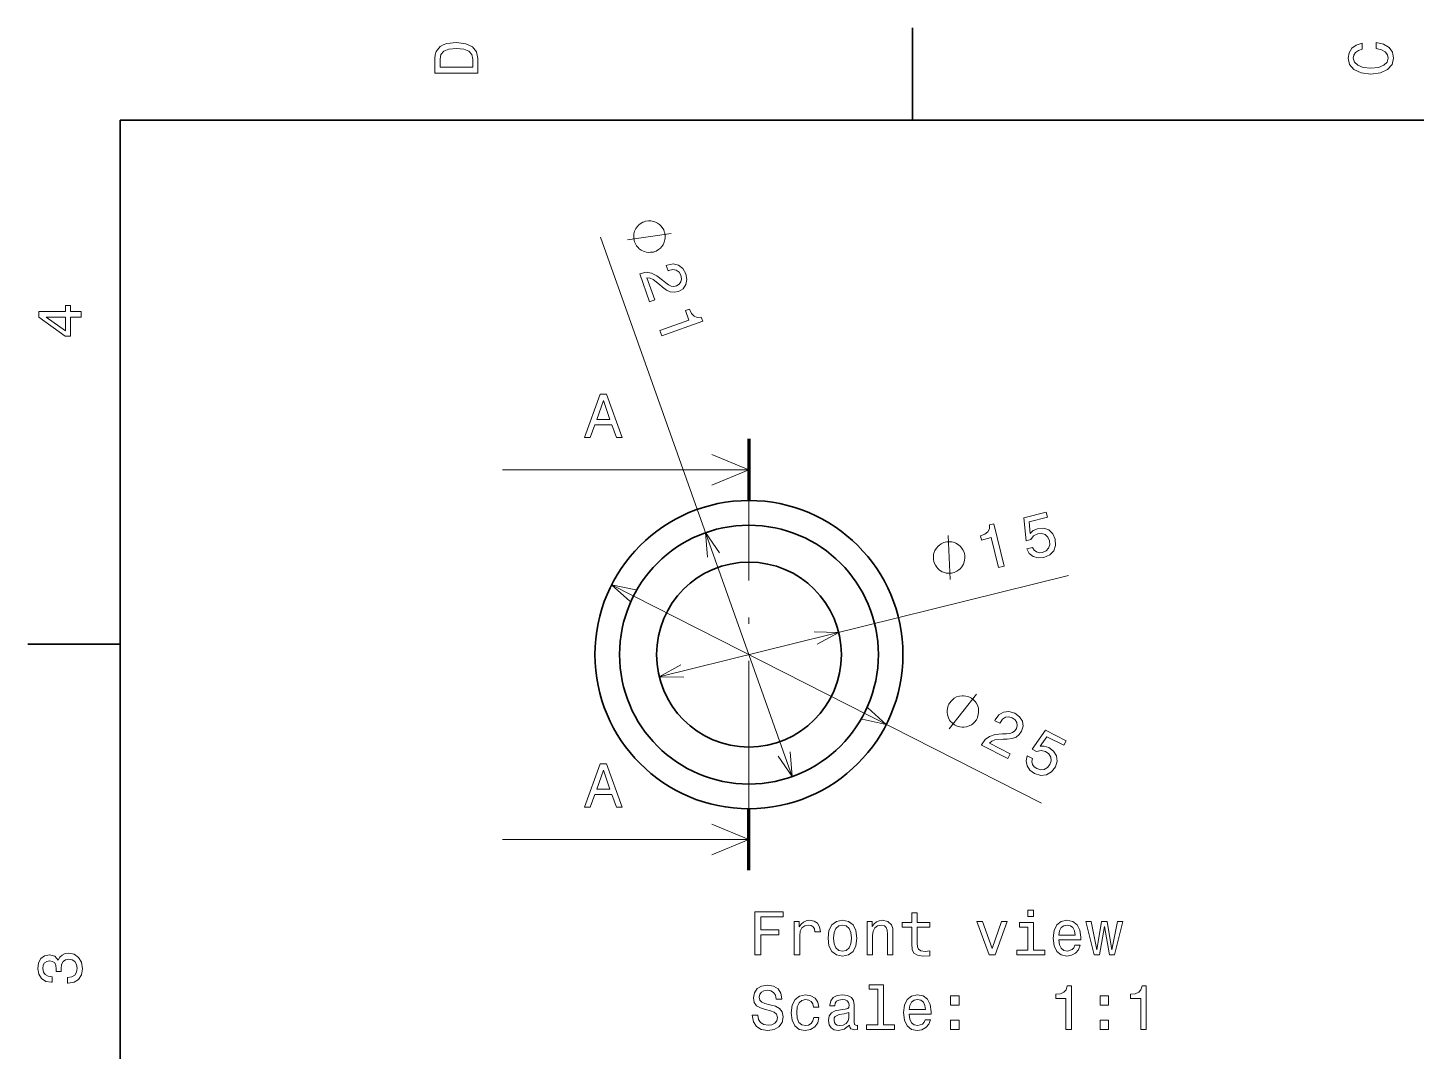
# Model space of a CAD drawing. Extents: x 0 to 297, y 0 to 210.
# Drawn here: x 2.5 to 115.2, y 124.5 to 207.5 of the extents above; entities that cross this region are included whole.
import ezdxf

# ---------------------------------------------------------------- set-up
doc = ezdxf.new("R2010")
doc.units = 0
doc.linetypes.add('DASHDOT', pattern=[18.5, 12, -3, 0.5, -3])

msp = doc.modelspace()

# ---------------------------------------------------------------- linework, layer by layer
at = {"color": 7, "lineweight": 35, "ltscale": 0.1875}
for p, q in [((74.300003, 200), (74.300003, 207.5)), ((10, 157.5), (2.5, 157.5))]:
    msp.add_line(p, q, dxfattribs=at)
at = {"color": 7, "lineweight": 35}
for p, q in [((287, 200), (10, 200)), ((10, 200), (10, 10))]:
    msp.add_line(p, q, dxfattribs=at)
at = {"color": 7, "lineweight": 13}
for p, q in [((48.98328, 190.506912), (64.539825, 146.751419)), ((61.022415, 171.644745), (41.022415, 171.644745)), ((49.877583, 162.305374), (84.759644, 144.588242)), ((53.741756, 154.844177), (86.952866, 163.057541)), ((61.022415, 141.644745), (41.022415, 141.644745))]:
    msp.add_line(p, q, dxfattribs=at)
at = {"color": 7, "lineweight": 100, "ltscale": 0.125}
for p, q in [((61.022415, 174.144745), (61.022415, 169.144745)), ((61.022415, 139.144745), (61.022415, 144.144745))]:
    msp.add_line(p, q, dxfattribs=at)
at = {"color": 7, "linetype": 'DASHDOT', "lineweight": 13}
msp.add_line((61.022415, 144.144745), (61.022415, 169.144745), dxfattribs=at)
at = {"color": 7, "lineweight": 13}
for points in [[(35.533215, 204.994965), (35.533215, 203.829971), (39.033215, 203.829971), (39.033215, 204.994965), (38.922264, 205.544678), (38.584366, 205.953171), (38.034657, 206.205338), (37.283215, 206.296112), (36.516644, 206.215424), (36.21405, 206.114563), (35.971977, 205.973343), (35.644165, 205.56485), (35.563473, 205.297562)], [(111.93206, 205.817017), (112.35569, 205.716141), (112.658287, 205.549713), (112.844887, 205.317734), (112.905403, 205.045395), (112.814629, 204.71759), (112.54229, 204.460388), (112.098488, 204.28891), (111.483215, 204.233429), (110.872986, 204.28891), (110.424141, 204.455338), (110.151802, 204.71254), (110.055984, 205.045395), (110.106415, 205.287476), (110.247627, 205.494247), (110.474571, 205.655624), (110.787247, 205.766571), (110.787247, 206.245682), (110.308144, 206.094391), (109.94503, 205.832138), (109.718086, 205.474075), (109.637398, 205.045395), (109.763474, 204.510818), (110.116501, 204.10231), (110.696472, 203.840057), (111.483215, 203.749283), (112.269958, 203.840057), (112.84993, 204.10231), (113.208, 204.510818), (113.329041, 205.045395), (113.233215, 205.51442), (112.965927, 205.892654), (112.527161, 206.159943), (111.93206, 206.301163)], [(35.951801, 204.959656), (36.027451, 205.342941), (36.259438, 205.605194), (36.672985, 205.761536), (37.283215, 205.811966), (37.873272, 205.756485), (38.286816, 205.600143), (38.533936, 205.332855), (38.614628, 204.959656), (38.614628, 204.298996), (35.951801, 204.298996)], [(53.376419, 189.344757), (53.486347, 189.38385), (53.686657, 189.516968), (53.832005, 189.630554), (53.92239, 189.724609), (54.048195, 189.893158), (54.154461, 190.116669), (54.205765, 190.320633), (54.221645, 190.450104), (54.217983, 190.634537), (54.194782, 190.873932), (54.155701, 190.983856), (54.116619, 191.093781), (53.98349, 191.294083), (53.869904, 191.439438), (53.77586, 191.529816), (53.607307, 191.655624), (53.383797, 191.761887), (53.179825, 191.813202), (53.050358, 191.829071), (52.865929, 191.825409), (52.626537, 191.802216), (52.516609, 191.763123), (52.406685, 191.724045), (52.206375, 191.590912), (52.061028, 191.477325), (51.970642, 191.383286), (51.844833, 191.214737), (51.738571, 190.991226), (51.687267, 190.787262), (51.671387, 190.657791), (51.675049, 190.473358), (51.69825, 190.233963), (51.737331, 190.124039), (51.776413, 190.014114), (51.909542, 189.813812), (52.023129, 189.668457), (52.117172, 189.578064), (52.285721, 189.452271), (52.509235, 189.346008), (52.713203, 189.294708), (52.842674, 189.278809), (53.027103, 189.282471), (53.266495, 189.305679)], [(52.158825, 187.545456), (52.964684, 185.278824), (53.373344, 185.424118), (52.736427, 187.215561), (52.995239, 187.195175), (53.241383, 187.089996), (53.766289, 186.682495), (54.008522, 186.45282), (54.324352, 186.211838), (54.64135, 186.072983), (54.967319, 186.044357), (55.302589, 186.110031), (55.673023, 186.332718), (55.907242, 186.667572), (55.985176, 187.080658), (55.899338, 187.547913), (55.656372, 187.975372), (55.309704, 188.242859), (54.873913, 188.339478), (54.37645, 188.24826), (54.309925, 188.224609), (54.463665, 187.792191), (54.501678, 187.805695), (54.840008, 187.877808), (55.123215, 187.833984), (55.347919, 187.683716), (55.496487, 187.431458), (55.546959, 187.138947), (55.500809, 186.89238), (55.362789, 186.693451), (55.146843, 186.563141), (54.916435, 186.518692), (54.699013, 186.543091), (54.483387, 186.637711), (54.266499, 186.796112), (54.014763, 187.0224), (53.554585, 187.383331), (53.12439, 187.599716), (52.674976, 187.659378), (52.17308, 187.550522)], [(6.833213, 184.02739), (6.833213, 184.481277), (5.965778, 184.481277), (5.965778, 184.98056), (5.56232, 184.98056), (5.56232, 184.481277), (3.408862, 184.481277), (3.408862, 184.022339), (5.521974, 182.489197), (5.965778, 182.489197), (5.965778, 184.02739)], [(5.56232, 182.912827), (3.993876, 184.02739), (5.56232, 184.02739)], [(53.792171, 182.951385), (53.945908, 182.518967), (57.267441, 183.699875), (57.152561, 184.02301), (56.832291, 184.005478), (56.576645, 184.107285), (56.369682, 184.328079), (56.20327, 184.675705), (55.865891, 184.555756), (56.139576, 183.785965)], [(47.674088, 174.269745), (48.138065, 174.269745), (48.506218, 175.298569), (49.903194, 175.298569), (50.271351, 174.269745), (50.745411, 174.269745), (49.464432, 177.774796), (48.950024, 177.774796)], [(48.667603, 175.727234), (49.20723, 177.270462), (49.746853, 175.727234)], [(83.565811, 165.220474), (83.772804, 164.845657), (84.090179, 164.59166), (84.491104, 164.483002), (84.959671, 164.52095), (85.43235, 164.731369), (85.759781, 165.06691), (85.910133, 165.509308), (85.88208, 166.021881), (85.686249, 166.456604), (85.362869, 166.755875), (84.938782, 166.895172), (84.443314, 166.860962), (84.090668, 166.711411), (83.846664, 166.479614), (83.757339, 167.429031), (85.245636, 167.797089), (85.146362, 168.198547), (83.33004, 167.749359), (83.506332, 165.881134), (83.897987, 165.977997), (84.125038, 166.27832), (84.466736, 166.451141), (84.793381, 166.474777), (85.072021, 166.377441), (85.283112, 166.175079), (85.413246, 165.879974), (85.435669, 165.558212), (85.338333, 165.279587), (85.135971, 165.068481), (84.840858, 164.938354), (84.572914, 164.908463), (84.344337, 164.97142), (84.153885, 165.111343), (84.021118, 165.333069)], [(81.284218, 163.715897), (81.729729, 163.826065), (80.883415, 167.248184), (80.550507, 167.165863), (80.53624, 166.845428), (80.40963, 166.601105), (80.169426, 166.417023), (79.807037, 166.285843), (79.892998, 165.938248), (80.686111, 166.134384)], [(78.507835, 164.832001), (78.479828, 164.945251), (78.367188, 165.157761), (78.268539, 165.313629), (78.183907, 165.412888), (78.028641, 165.554749), (77.816742, 165.682617), (77.618851, 165.75386), (77.491592, 165.782486), (77.307709, 165.797104), (77.0672, 165.797714), (76.953941, 165.769699), (76.840683, 165.741684), (76.628181, 165.629044), (76.472305, 165.530411), (76.373055, 165.44577), (76.231178, 165.290497), (76.10331, 165.078613), (76.032066, 164.880722), (76.003448, 164.753464), (75.988838, 164.569565), (75.988228, 164.329056), (76.016235, 164.215805), (76.044243, 164.102554), (76.156891, 163.890045), (76.255531, 163.734161), (76.340164, 163.634918), (76.49543, 163.493042), (76.707329, 163.365173), (76.90522, 163.29393), (77.032478, 163.26532), (77.216362, 163.250702), (77.456879, 163.250092), (77.570129, 163.278091), (77.683388, 163.306107), (77.895889, 163.418747), (78.051773, 163.517395), (78.151016, 163.60202), (78.292892, 163.757294), (78.420761, 163.969193), (78.492004, 164.167084), (78.520622, 164.294342), (78.535233, 164.478226), (78.535843, 164.718735)], [(79.528381, 151.451263), (79.581207, 151.555283), (79.634865, 151.789734), (79.662109, 151.972183), (79.662926, 152.102615), (79.638161, 152.311478), (79.561378, 152.546753), (79.458183, 152.730026), (79.380585, 152.834869), (79.250969, 152.966125), (79.069351, 153.123795), (78.965332, 153.176636), (78.861313, 153.229462), (78.626862, 153.283112), (78.444412, 153.310364), (78.31398, 153.311188), (78.105118, 153.286407), (77.869843, 153.209641), (77.686577, 153.106445), (77.581734, 153.028839), (77.450478, 152.899231), (77.292801, 152.717606), (77.239975, 152.613586), (77.187141, 152.509567), (77.133484, 152.275116), (77.106247, 152.092667), (77.105423, 151.962234), (77.130188, 151.753372), (77.20697, 151.518097), (77.310165, 151.334839), (77.387764, 151.229996), (77.51738, 151.098724), (77.698997, 150.941055), (77.803017, 150.888229), (77.907036, 150.835388), (78.141487, 150.781738), (78.323929, 150.754501), (78.454369, 150.753677), (78.663223, 150.778442), (78.898499, 150.855225), (79.081772, 150.95842), (79.186615, 151.036026), (79.317871, 151.165634), (79.47554, 151.347244)], [(79.883774, 149.307968), (82.028595, 148.218582), (82.225006, 148.60527), (80.529831, 149.466278), (80.731598, 149.629654), (80.982544, 149.722794), (81.643799, 149.788544), (81.977608, 149.788696), (82.372574, 149.831299), (82.698105, 149.948792), (82.954254, 150.15242), (83.152237, 150.430847), (83.267639, 150.847366), (83.207031, 151.25148), (82.97921, 151.604767), (82.595291, 151.884613), (82.124809, 152.02742), (81.689224, 151.982803), (81.306602, 151.752899), (81.00856, 151.344299), (80.976593, 151.281342), (81.385773, 151.073517), (81.404037, 151.109497), (81.599808, 151.394699), (81.835403, 151.557861), (82.101837, 151.603546), (82.383255, 151.522827), (82.621216, 151.345398), (82.757462, 151.134781), (82.794296, 150.895462), (82.727356, 150.652298), (82.59082, 150.461456), (82.416321, 150.329483), (82.194786, 150.24968), (81.928421, 150.215286), (81.59005, 150.206131), (81.007797, 150.151169), (80.546806, 150.011993), (80.179749, 149.745911), (79.890625, 149.321457)], [(83.610153, 148.439102), (83.521797, 148.020142), (83.595963, 147.620468), (83.828354, 147.276169), (84.207771, 146.998611), (84.703026, 146.848877), (85.170151, 146.888794), (85.57312, 147.12532), (85.886932, 147.53157), (86.022888, 147.988571), (85.973778, 148.426437), (85.743881, 148.809052), (85.346542, 149.107025), (84.981903, 149.224365), (84.645744, 149.208435), (85.198723, 149.985336), (86.565651, 149.291046), (86.752922, 149.65976), (85.084732, 150.507065), (83.996979, 148.977966), (84.356697, 148.795258), (84.724831, 148.87413), (85.09639, 148.78157), (85.359047, 148.585938), (85.506287, 148.330154), (85.533775, 148.039017), (85.439354, 147.730621), (85.24601, 147.472473), (84.990219, 147.325226), (84.699089, 147.297745), (84.390694, 147.392166), (84.168365, 147.544678), (84.036537, 147.74173), (83.983864, 147.972122), (84.02832, 148.2267)], [(47.674088, 144.269745), (48.138065, 144.269745), (48.506218, 145.298569), (49.903194, 145.298569), (50.271351, 144.269745), (50.745411, 144.269745), (49.464432, 147.774796), (48.950024, 147.774796)], [(48.667603, 145.727234), (49.20723, 147.270462), (49.746853, 145.727234)], [(61.506565, 132.288116), (61.975586, 132.288116), (61.975586, 133.896912), (63.448208, 133.896912), (63.448208, 134.315491), (61.975586, 134.315491), (61.975586, 135.364487), (63.786102, 135.364487), (63.786102, 135.788116), (61.506565, 135.788116)], [(74.235672, 134.527313), (74.235672, 133.170685), (74.26593, 132.731918), (74.407143, 132.429321), (74.68956, 132.252808), (75.168671, 132.192291), (75.693161, 132.217514), (75.693161, 132.6008), (75.309875, 132.570541), (74.961899, 132.610886), (74.775299, 132.736969), (74.694603, 132.948776), (74.679474, 133.246323), (74.679474, 134.527313), (75.693161, 134.527313), (75.693161, 134.905548), (74.679474, 134.905548), (74.679474, 135.697342), (74.235672, 135.697342), (74.235672, 134.905548), (73.469101, 134.905548), (73.469101, 134.527313)], [(84.120399, 135.909149), (83.651382, 135.909149), (83.651382, 135.404831), (84.120399, 135.404831)], [(64.698929, 132.288116), (65.142731, 132.288116), (65.142731, 133.83638), (65.188118, 134.209579), (65.324287, 134.476883), (65.546188, 134.63826), (65.843742, 134.693741), (66.065643, 134.658432), (66.232071, 134.557571), (66.332932, 134.386093), (66.36824, 134.154114), (66.817085, 134.154114), (66.756561, 134.562607), (66.590141, 134.855118), (66.312759, 135.031631), (65.934517, 135.092148), (65.677315, 135.051804), (65.455414, 134.950943), (65.258728, 134.779465), (65.102386, 134.547485), (65.102386, 134.996323), (64.698929, 134.996323)], [(67.437401, 133.639694), (67.518089, 133.024429), (67.750084, 132.570541), (68.11824, 132.288116), (68.612473, 132.192291), (69.101669, 132.288116), (69.469818, 132.565491), (69.701813, 133.019379), (69.787544, 133.639694), (69.701813, 134.254974), (69.469818, 134.713913), (69.101669, 134.991287), (68.612473, 135.092148), (68.11824, 134.991287), (67.750084, 134.708862), (67.518089, 134.254974)], [(67.891289, 133.644745), (67.936684, 134.098633), (68.077888, 134.426453), (68.30484, 134.628174), (68.612473, 134.698776), (68.91507, 134.628174), (69.142014, 134.431488), (69.283218, 134.098633), (69.333656, 133.644745), (69.283218, 133.185806), (69.142014, 132.852951), (68.91507, 132.65123), (68.612473, 132.585663), (68.30484, 132.65123), (68.077888, 132.852951), (67.936684, 133.185806)], [(70.604546, 132.288116), (71.048355, 132.288116), (71.048355, 133.851517), (71.093742, 134.209579), (71.239998, 134.471832), (71.466942, 134.633224), (71.769531, 134.693741), (72.011612, 134.643311), (72.162903, 134.507141), (72.238556, 134.280197), (72.263771, 133.9776), (72.263771, 132.288116), (72.707573, 132.288116), (72.707573, 134.068375), (72.687401, 134.426453), (72.596619, 134.723999), (72.299072, 134.996323), (71.835098, 135.092148), (71.577888, 135.056854), (71.361031, 134.961029), (71.174431, 134.799637), (71.028183, 134.582779), (71.028183, 134.996323), (70.604546, 134.996323)], [(80.524574, 132.288116), (80.993599, 132.288116), (81.982071, 134.996323), (81.523132, 134.996323), (80.761612, 132.812607), (79.984955, 134.996323), (79.520973, 134.996323)], [(84.10527, 132.661316), (84.10527, 134.905548), (82.9655, 134.905548), (82.9655, 134.527313), (83.661469, 134.527313), (83.661469, 132.661316), (82.753685, 132.661316), (82.753685, 132.288116), (85.02314, 132.288116), (85.02314, 132.661316)], [(86.172989, 133.513626), (87.948212, 133.513626), (87.953247, 133.720398), (87.872559, 134.300369), (87.650658, 134.734085), (87.29763, 134.996323), (86.828613, 135.092148), (86.369675, 134.991287), (86.016655, 134.708862), (85.789703, 134.249939), (85.709015, 133.644745), (85.784668, 133.024429), (86.011612, 132.570541), (86.359589, 132.288116), (86.813484, 132.192291), (87.206856, 132.257858), (87.529617, 132.429321), (87.766655, 132.70166), (87.902817, 133.064774), (87.464058, 133.064774), (87.373276, 132.863037), (87.242157, 132.711746), (86.868958, 132.590714), (86.581497, 132.646179), (86.364639, 132.822693), (86.223427, 133.110168), (86.172989, 133.498489)], [(86.172989, 133.886826), (86.22847, 134.234802), (86.364639, 134.492004), (86.571411, 134.648346), (86.843742, 134.703827), (87.111031, 134.648346), (87.317802, 134.492004), (87.443886, 134.234802), (87.489273, 133.886826)], [(89.461174, 132.288116), (89.864632, 134.58783), (90.268097, 132.288116), (90.691727, 132.288116), (91.35743, 134.996323), (90.928757, 134.996323), (90.479904, 132.696625), (90.081497, 134.996323), (89.642731, 134.996323), (89.244316, 132.696625), (88.795471, 134.996323), (88.371841, 134.996323), (89.037544, 132.288116)], [(5.73379, 129.979111), (5.769093, 129.979111), (6.253242, 130.059799), (6.616354, 130.296829), (6.848343, 130.670029), (6.934078, 131.164276), (6.848343, 131.688766), (6.626441, 132.082138), (6.273415, 132.334305), (5.819525, 132.425079), (5.521974, 132.384735), (5.279899, 132.273788), (5.0933, 132.092224), (4.957133, 131.850143), (4.684798, 132.177963), (4.251081, 132.293961), (3.857709, 132.218307), (3.560158, 132.00145), (3.373559, 131.648422), (3.307997, 131.164276), (3.388689, 130.710388), (3.610591, 130.362396), (3.963617, 130.135452), (4.432637, 130.059799), (4.46794, 130.059799), (4.46794, 130.508652), (4.145173, 130.548996), (3.913184, 130.680115), (3.771974, 130.891937), (3.721542, 131.189484), (3.761888, 131.451736), (3.867795, 131.643372), (4.039265, 131.759369), (4.271254, 131.804764), (4.518372, 131.759369), (4.684798, 131.638336), (4.785663, 131.426514), (4.815922, 131.139053), (4.810879, 130.942368), (5.209294, 130.942368), (5.199208, 131.189484), (5.244596, 131.507217), (5.365634, 131.744247), (5.56232, 131.885452), (5.819525, 131.935883), (6.112032, 131.880417), (6.328891, 131.734161), (6.465058, 131.502167), (6.510447, 131.194534), (6.460014, 130.876801), (6.308718, 130.644821), (6.066643, 130.498566), (5.73379, 130.443085)], [(61.743595, 127.396187), (61.284664, 127.396187), (61.385529, 126.861603), (61.637688, 126.468231), (62.026016, 126.231201), (62.550514, 126.14547), (63.069965, 126.226158), (63.458294, 126.448059), (63.705414, 126.796043), (63.796192, 127.254974), (63.720543, 127.668518), (63.508728, 127.935814), (63.165787, 128.11232), (62.706852, 128.243454), (62.31348, 128.339264), (62.056278, 128.450226), (61.910023, 128.611603), (61.864635, 128.86377), (61.910023, 129.090714), (62.041145, 129.262177), (62.242878, 129.378174), (62.520252, 129.418518), (62.802673, 129.368088), (63.024578, 129.231918), (63.17083, 129.004974), (63.241436, 128.697342), (63.700371, 128.697342), (63.700371, 128.707428), (63.619678, 129.181488), (63.382645, 129.534515), (63.009445, 129.756424), (62.505123, 129.832062), (62.051235, 129.756424), (61.698208, 129.544601), (61.471264, 129.216797), (61.390572, 128.793167), (61.456131, 128.414917), (61.647774, 128.157715), (61.950371, 127.986244), (62.363914, 127.855118), (62.772415, 127.739128), (63.080051, 127.628174), (63.266651, 127.466789), (63.332214, 127.204544), (63.271694, 126.937256), (63.115356, 126.735527), (62.878323, 126.609444), (62.570686, 126.569099), (62.227745, 126.624573), (61.9655, 126.785957), (61.799072, 127.048203)], [(71.487114, 129.48912), (71.487114, 126.614487), (70.574287, 126.614487), (70.574287, 126.241287), (72.838699, 126.241287), (72.838699, 126.614487), (71.930916, 126.614487), (71.930916, 129.86232), (70.791145, 129.86232), (70.791145, 129.48912)], [(86.737831, 126.241287), (87.19677, 126.241287), (87.19677, 129.76651), (86.853828, 129.76651), (86.763046, 129.458862), (86.581497, 129.25209), (86.304115, 129.131058), (85.92083, 129.090714), (85.92083, 128.732635), (86.737831, 128.732635)], [(92.809875, 126.241287), (93.268814, 126.241287), (93.268814, 129.76651), (92.925873, 129.76651), (92.835098, 129.458862), (92.653534, 129.25209), (92.37616, 129.131058), (91.992874, 129.090714), (91.992874, 128.732635), (92.809875, 128.732635)], [(66.257286, 128.051804), (66.696045, 128.051804), (66.60527, 128.455261), (66.388412, 128.772995), (66.050514, 128.969681), (65.611755, 129.045319), (65.127602, 128.944458), (64.759445, 128.662033), (64.527458, 128.20311), (64.44677, 127.58783), (64.522415, 126.9776), (64.749359, 126.523705), (65.10743, 126.241287), (65.596626, 126.14547), (66.030342, 126.221115), (66.36824, 126.43293), (66.600227, 126.765785), (66.701088, 127.209587), (66.277458, 127.209587), (66.201813, 126.92717), (66.0606, 126.715347), (65.858871, 126.584229), (65.611755, 126.543884), (65.304115, 126.609444), (65.082214, 126.811172), (64.946045, 127.138985), (64.900658, 127.602959), (64.946045, 128.056854), (65.087257, 128.384659), (65.314201, 128.586395), (65.611755, 128.656998), (65.874001, 128.611603), (66.070686, 128.495605), (66.201813, 128.30397)], [(69.177315, 126.594315), (69.177315, 126.579185), (69.20253, 126.407715), (69.278183, 126.286674), (69.595901, 126.190857), (69.843018, 126.231201), (69.843018, 126.574142), (69.737114, 126.559013), (69.595901, 126.624573), (69.570686, 126.826302), (69.570686, 128.228317), (69.51017, 128.586395), (69.333656, 128.838547), (69.026016, 128.989853), (68.5923, 129.045319), (68.168671, 128.984802), (67.855988, 128.813339), (67.659302, 128.546036), (67.593742, 128.193024), (67.593742, 128.16275), (67.992157, 128.16275), (68.027458, 128.374573), (68.138412, 128.525864), (68.319969, 128.616653), (68.577171, 128.651947), (68.824287, 128.62674), (69.000801, 128.551086), (69.106712, 128.419968), (69.142014, 128.238403), (69.121841, 128.026596), (69.041145, 127.920685), (68.839417, 127.870247), (68.461174, 127.829903), (68.027458, 127.739128), (67.719818, 127.577744), (67.538269, 127.325584), (67.482788, 126.952385), (67.533218, 126.61953), (67.68956, 126.372414), (67.941727, 126.216072), (68.289703, 126.160599), (68.758728, 126.266502)], [(74.0289, 127.466789), (75.804115, 127.466789), (75.809158, 127.673561), (75.72847, 128.25354), (75.506561, 128.687256), (75.153542, 128.949493), (74.684517, 129.045319), (74.225586, 128.944458), (73.872559, 128.662033), (73.645615, 128.20311), (73.564926, 127.597916), (73.640572, 126.9776), (73.867516, 126.523705), (74.2155, 126.241287), (74.669388, 126.14547), (75.062759, 126.211029), (75.385529, 126.3825), (75.622559, 126.654831), (75.758728, 127.017944), (75.319969, 127.017944), (75.229187, 126.816216), (75.098061, 126.664917), (74.724869, 126.543884), (74.437401, 126.599358), (74.220543, 126.775871), (74.07933, 127.063332), (74.0289, 127.45166)], [(74.0289, 127.839989), (74.084373, 128.187973), (74.220543, 128.445175), (74.427315, 128.601517), (74.699646, 128.656998), (74.966942, 128.601517), (75.173714, 128.445175), (75.299789, 128.187973), (75.345184, 127.839989)], [(77.372559, 128.198059), (78.068527, 128.198059), (78.068527, 128.949493), (77.372559, 128.949493)], [(89.516647, 128.198059), (90.212616, 128.198059), (90.212616, 128.949493), (89.516647, 128.949493)], [(69.126884, 127.189415), (69.06636, 126.92717), (68.904984, 126.725433), (68.662903, 126.594315), (68.365356, 126.548927), (68.173714, 126.574142), (68.037544, 126.654831), (67.951813, 126.796043), (67.92659, 126.992729), (67.94677, 127.169243), (68.027458, 127.295319), (68.350227, 127.436531), (68.758728, 127.497047), (69.126884, 127.618088)], [(77.372559, 126.241287), (78.068527, 126.241287), (78.068527, 126.992729), (77.372559, 126.992729)], [(89.516647, 126.241287), (90.212616, 126.241287), (90.212616, 126.992729), (89.516647, 126.992729)]]:
    msp.add_lwpolyline(points, close=True, dxfattribs=at)
for points in [[(51.180382, 190.297485), (54.71265, 190.810394)], [(58.022415, 170.4021), (61.022415, 171.644745), (58.022415, 172.88739)], [(58.639893, 164.891235), (57.505009, 166.538071), (57.664433, 164.544434)], [(77.342407, 162.741058), (77.181671, 166.306747)], [(51.834408, 161.892059), (49.877583, 162.305374), (51.365585, 160.969009)], [(66.551994, 157.479019), (68.30307, 158.445313), (66.303452, 158.484009)], [(55.49284, 155.810471), (53.741756, 154.844177), (55.741383, 154.805481)], [(77.279633, 150.630646), (79.488716, 153.434204)], [(70.210419, 151.39743), (72.167244, 150.984116), (70.679245, 152.32048)], [(63.404938, 148.398254), (64.539825, 146.751419), (64.380402, 148.745056)], [(58.022415, 140.4021), (61.022415, 141.644745), (58.022415, 142.88739)]]:
    msp.add_lwpolyline(points, dxfattribs=at)
at = {"color": 7, "lineweight": 35}
for radius in [12.5, 10.5, 7.5]:
    msp.add_circle((61.022415, 156.644745), radius, dxfattribs=at)

doc.saveas('drawing.dxf')
